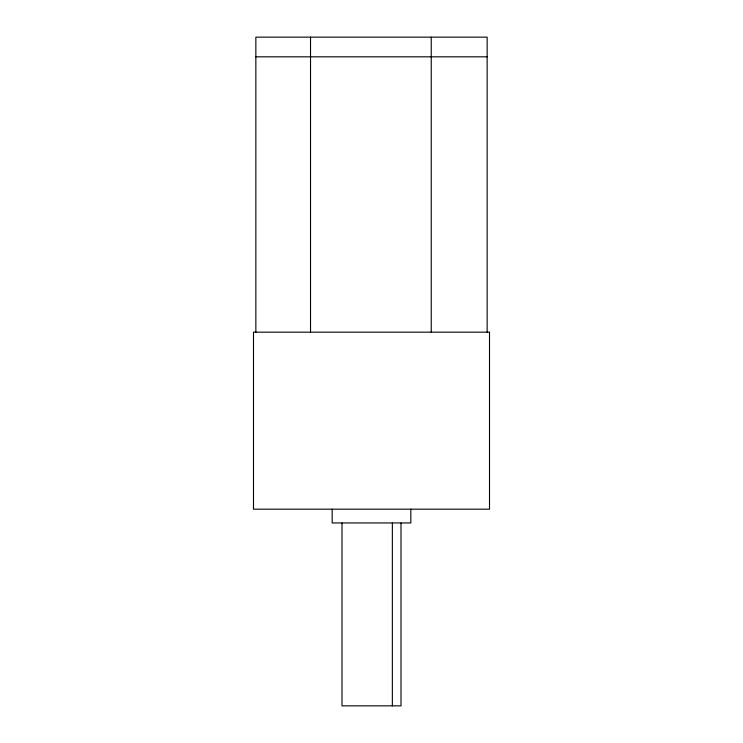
<?xml version="1.0" encoding="UTF-8"?>
<svg xmlns="http://www.w3.org/2000/svg" width="743" height="743" viewBox="0 0 743 743"><rect width="100%" height="100%" fill="white"/><g stroke="black" fill="none" stroke-linecap="round" stroke-linejoin="round"><path stroke-width="1.11" d="M255.852 56.821L487.148 56.821M487.148 332.167L487.148 37.15L255.852 37.15L255.852 332.167M431.237 37.15L431.237 332.167M410.833 509.178L410.833 522.942L332.167 522.942L332.167 509.178M400.997 523.053L400.997 705.85L342.003 705.85L342.003 523.053M392.36 523.053L392.36 705.85M310.528 37.15L310.528 332.167M489.507 332.167L253.493 332.167L253.493 509.178L489.507 509.178L489.507 332.167"/></g></svg>
